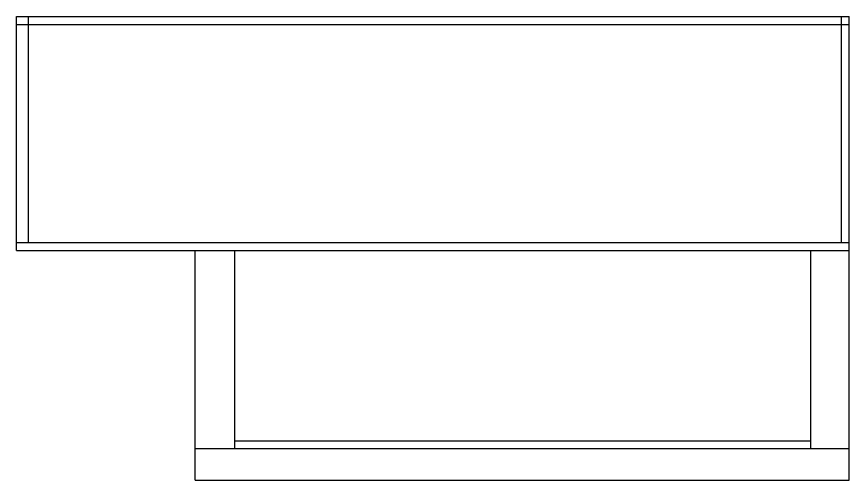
# Model space of a CAD drawing. Header units: metres. Extents: x 6220 to 6377, y 4091 to 4165.
# Drawn here: x 6223.46 to 6233.96, y 4158.72 to 4164.57 of the extents above; entities that cross this region are included whole.
import ezdxf

# ---------------------------------------------------------------- set-up
doc = ezdxf.new("R2010")
doc.units = ezdxf.units.M
doc.header["$LTSCALE"] = 0.05
doc.layers.add('ALV_VS', color=2, linetype='Continuous')

msp = doc.modelspace()

# ---------------------------------------------------------------- linework, layer by layer
at = {"layer": 'ALV_VS'}
for p, q in [((6223.46, 4161.618), (6223.46, 4164.568)), ((6223.46, 4164.568), (6233.96, 4164.568)), ((6223.61, 4161.718), (6223.61, 4164.568)), ((6233.86, 4161.718), (6233.86, 4164.568)), ((6233.96, 4161.618), (6233.96, 4164.568)), ((6223.46, 4164.468), (6233.96, 4164.468)), ((6223.46, 4161.718), (6233.96, 4161.718)), ((6223.46, 4161.618), (6233.96, 4161.618)), ((6225.71, 4158.718), (6225.71, 4161.618)), ((6226.21, 4159.118), (6226.21, 4161.618)), ((6233.474, 4159.118), (6233.474, 4161.618)), ((6233.96, 4158.718), (6233.96, 4161.618)), ((6226.21, 4159.218), (6233.474, 4159.218)), ((6225.71, 4159.118), (6233.96, 4159.118)), ((6225.71, 4158.718), (6233.96, 4158.718))]:
    msp.add_line(p, q, dxfattribs=at)

doc.saveas('drawing.dxf')
